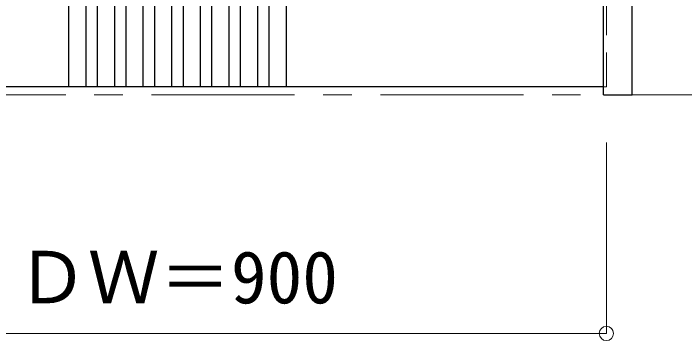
# Model space of a CAD drawing. Units: millimetres, scale not verified. Extents: x -6000 to 5700, y -4307 to 4260.
# Drawn here: x -3715 to -3011, y 1160 to 1503 of the extents above; entities that cross this region are included whole.
import ezdxf
from ezdxf.enums import TextEntityAlignment as Align

# ---------------------------------------------------------------- set-up
doc = ezdxf.new("R2010")
doc.units = ezdxf.units.MM
doc.header["$LTSCALE"] = 30
doc.header["$PDMODE"] = 32
doc.header["$PDSIZE"] = 15
doc.linetypes.add('CHAIN1', pattern=[8, 5, -1, 1, -1])
doc.linetypes.add('DASHED1', pattern=[1.8, 1.2, -0.6])
for name, color, linetype, lineweight in [('0-2_扉', 4, 'DASHED1', 9), ('0-3_仕上げ', 7, 'Continuous', 18), ('0-4_枠', 3, 'Continuous', 25), ('0-B_寸法', 7, 'Continuous', 9)]:
    doc.layers.add(name, color=color, linetype=linetype, lineweight=lineweight)
doc.styles.add('ＭＳ ゴシック', font='')
doc.styles.get('ＭＳ ゴシック').set_extended_font_data('MS Gothic')

msp = doc.modelspace()

# ---------------------------------------------------------------- linework, layer by layer
at = {"layer": '0-2_扉'}
for p, q in [((-3093, 1426.5), (-3093, 3409.5)), ((-3096, 1426.5), (-3093, 1426.5))]:
    msp.add_line(p, q, dxfattribs=at)
at = {"layer": '0-2_扉', "color": 3, "linetype": 'Continuous', "lineweight": 25}
msp.add_line((-3096, 1426.5), (-3993, 1426.5), dxfattribs=at)
at = {"layer": '0-3_仕上げ', "color": 3, "lineweight": 25}
for p, q in [((-3657, 3409.5), (-3657, 1426.5)), ((-3639, 3409.5), (-3639, 1426.5)), ((-3627, 3409.5), (-3627, 1426.5)), ((-3609, 3409.5), (-3609, 1426.5)), ((-3597, 3409.5), (-3597, 1426.5)), ((-3579, 3409.5), (-3579, 1426.5)), ((-3567, 3409.5), (-3567, 1426.5)), ((-3549, 3409.5), (-3549, 1426.5)), ((-3537, 3409.5), (-3537, 1426.5)), ((-3519, 3409.5), (-3519, 1426.5)), ((-3507, 3409.5), (-3507, 1426.5)), ((-3489, 3409.5), (-3489, 1426.5)), ((-3477, 3409.5), (-3477, 1426.5)), ((-3459, 3409.5), (-3459, 1426.5)), ((-3447, 3409.5), (-3447, 1426.5)), ((-3429, 3409.5), (-3429, 1426.5))]:
    msp.add_line(p, q, dxfattribs=at)
at = {"layer": '0-4_枠'}
for p, q in [((-3066, 1418), (-3066, 3453)), ((-3096, 1418), (-3096, 3423)), ((-3096, 1418), (-3066, 1418))]:
    msp.add_line(p, q, dxfattribs=at)
at = {"layer": '0-B_寸法', "linetype": 'CHAIN1', "lineweight": 18}
msp.add_line((-5490, 1418), (1678, 1418), dxfattribs=at)
at = {"layer": '0-B_寸法', "color": 4}
for q in [(-3093, 1368), (-3993, 1168)]:
    msp.add_line((-3093, 1168), q, dxfattribs=at)
at = {"layer": '0-B_寸法'}
msp.add_point((-3093, 1168), dxfattribs=at)

# ---------------------------------------------------------------- texts
at = {"layer": '0-B_寸法', "style": 'ＭＳ ゴシック'}
msp.add_text('ＤＷ＝900', height=54.99, dxfattribs=at).set_placement((-3711.75, 1183), align=Align.BOTTOM_LEFT)

doc.saveas('drawing.dxf')
